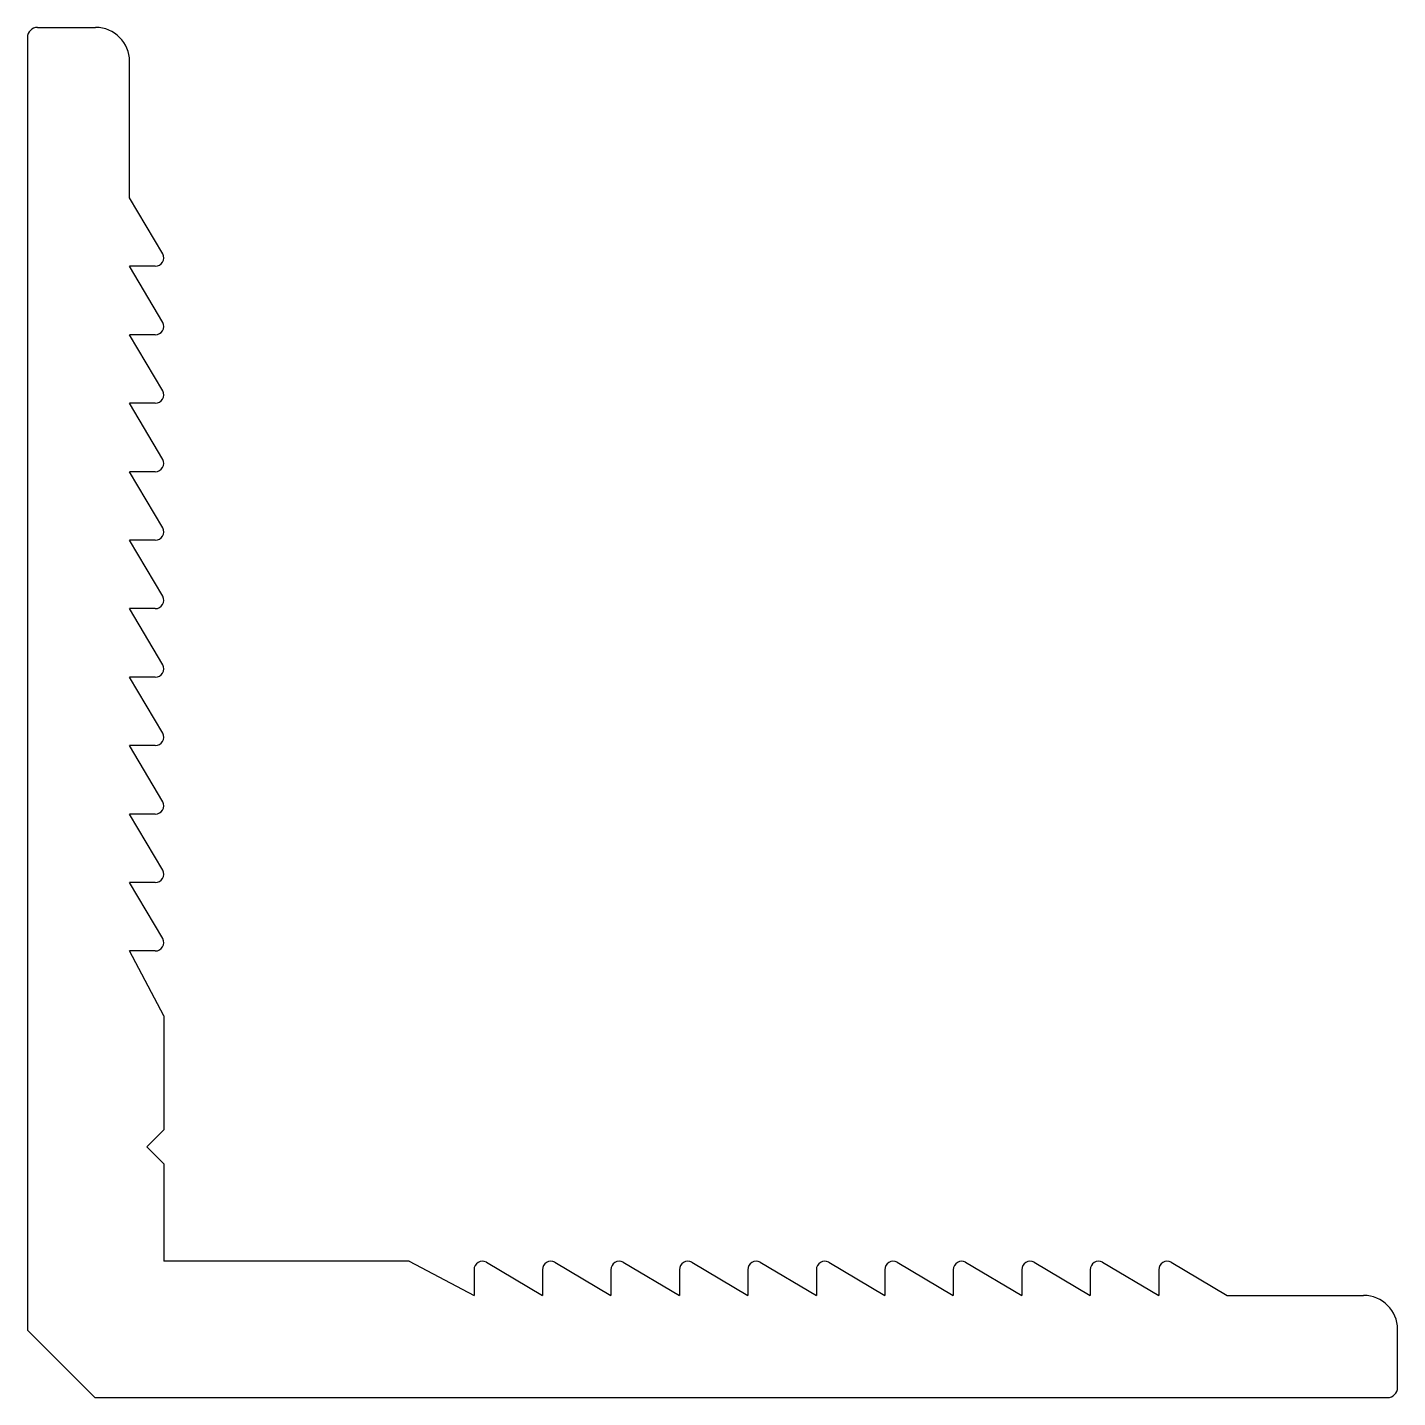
# Model space of a CAD drawing. Extents: x 2333 to 2373.2, y 1627.1 to 1667.3.
import ezdxf

# ---------------------------------------------------------------- set-up
doc = ezdxf.new("R2010")
doc.units = 0
doc.layers.get('0').update_dxf_attribs({"linetype": 'CONTINUOUS'})

msp = doc.modelspace()

# ---------------------------------------------------------------- linework, layer by layer
for p, q in [((2333.259, 1667.321), (2334.959, 1667.321)), ((2332.959, 1667.021), (2332.959, 1629.091)), ((2335.959, 1662.321), (2335.959, 1666.321)), ((2336.933, 1660.673), (2335.959, 1662.321)), ((2336.933, 1658.664), (2335.959, 1660.312)), ((2336.709, 1660.312), (2335.959, 1660.312)), ((2336.933, 1656.655), (2335.959, 1658.303)), ((2336.709, 1658.303), (2335.959, 1658.303)), ((2336.933, 1654.646), (2335.959, 1656.294)), ((2336.709, 1656.294), (2335.959, 1656.294)), ((2336.933, 1652.637), (2335.959, 1654.285)), ((2336.709, 1654.285), (2335.959, 1654.285)), ((2336.933, 1650.628), (2335.959, 1652.276)), ((2336.709, 1652.276), (2335.959, 1652.276)), ((2336.933, 1648.619), (2335.959, 1650.267)), ((2336.709, 1650.267), (2335.959, 1650.267)), ((2336.933, 1646.61), (2335.959, 1648.257)), ((2336.709, 1648.257), (2335.959, 1648.257)), ((2336.933, 1644.601), (2335.959, 1646.248)), ((2336.709, 1646.248), (2335.959, 1646.248)), ((2336.933, 1642.592), (2335.959, 1644.239)), ((2336.709, 1644.239), (2335.959, 1644.239)), ((2336.933, 1640.583), (2335.959, 1642.23)), ((2336.709, 1642.23), (2335.959, 1642.23)), ((2336.959, 1638.323), (2335.959, 1640.221)), ((2336.709, 1640.221), (2335.959, 1640.221)), ((2336.959, 1638.323), (2336.959, 1634.972)), ((2336.459, 1634.472), (2336.959, 1634.972)), ((2336.459, 1634.472), (2336.959, 1633.972)), ((2336.959, 1633.972), (2336.959, 1631.117)), ((2344.165, 1631.117), (2336.959, 1631.117)), ((2344.165, 1631.117), (2346.063, 1630.117)), ((2346.425, 1631.091), (2348.072, 1630.117)), ((2348.434, 1631.091), (2350.081, 1630.117)), ((2350.443, 1631.091), (2352.09, 1630.117)), ((2352.452, 1631.091), (2354.099, 1630.117)), ((2354.461, 1631.091), (2356.108, 1630.117)), ((2356.47, 1631.091), (2358.118, 1630.117)), ((2358.479, 1631.091), (2360.127, 1630.117)), ((2360.488, 1631.091), (2362.136, 1630.117)), ((2362.497, 1631.091), (2364.145, 1630.117)), ((2364.506, 1631.091), (2366.154, 1630.117)), ((2366.515, 1631.091), (2368.163, 1630.117)), ((2346.063, 1630.867), (2346.063, 1630.117)), ((2348.072, 1630.867), (2348.072, 1630.117)), ((2350.081, 1630.867), (2350.081, 1630.117)), ((2352.09, 1630.867), (2352.09, 1630.117)), ((2354.099, 1630.867), (2354.099, 1630.117)), ((2356.108, 1630.867), (2356.108, 1630.117)), ((2358.118, 1630.867), (2358.118, 1630.117)), ((2360.127, 1630.867), (2360.127, 1630.117)), ((2362.136, 1630.867), (2362.136, 1630.117)), ((2364.145, 1630.867), (2364.145, 1630.117)), ((2366.154, 1630.867), (2366.154, 1630.117)), ((2368.163, 1630.117), (2372.163, 1630.117)), ((2332.959, 1629.091), (2334.933, 1627.117)), ((2373.163, 1627.417), (2373.163, 1629.117)), ((2334.933, 1627.117), (2372.863, 1627.117))]:
    msp.add_line(p, q)
for centre, radius, start, end in [((2333.259, 1667.021), 0.3, 90, 180), ((2334.959, 1666.321), 1, 0, 90), ((2336.709, 1660.562), 0.25, 270, 26.5651), ((2336.709, 1658.553), 0.25, 270, 26.5651), ((2336.709, 1656.544), 0.25, 270, 26.5651), ((2336.709, 1654.535), 0.25, 270, 26.5651), ((2336.709, 1652.526), 0.25, 270, 26.5651), ((2336.709, 1650.517), 0.25, 270, 26.5651), ((2336.709, 1648.507), 0.25, 270, 26.5651), ((2336.709, 1646.498), 0.25, 270, 26.5651), ((2336.709, 1644.489), 0.25, 270, 26.5651), ((2336.709, 1642.48), 0.25, 270, 26.5651), ((2336.709, 1640.471), 0.25, 270, 26.5651), ((2346.313, 1630.867), 0.25, 63.4349, 180), ((2348.322, 1630.867), 0.25, 63.4349, 180), ((2350.331, 1630.867), 0.25, 63.4349, 180), ((2352.34, 1630.867), 0.25, 63.4349, 180), ((2354.349, 1630.867), 0.25, 63.4349, 180), ((2356.358, 1630.867), 0.25, 63.4349, 180), ((2358.368, 1630.867), 0.25, 63.4349, 180), ((2360.377, 1630.867), 0.25, 63.4349, 180), ((2362.386, 1630.867), 0.25, 63.4349, 180), ((2364.395, 1630.867), 0.25, 63.4349, 180), ((2366.404, 1630.867), 0.25, 63.4349, 180), ((2372.163, 1629.117), 1, 0, 90), ((2372.863, 1627.417), 0.3, 270, 360)]:
    msp.add_arc(centre, radius, start, end)

doc.saveas('drawing.dxf')
